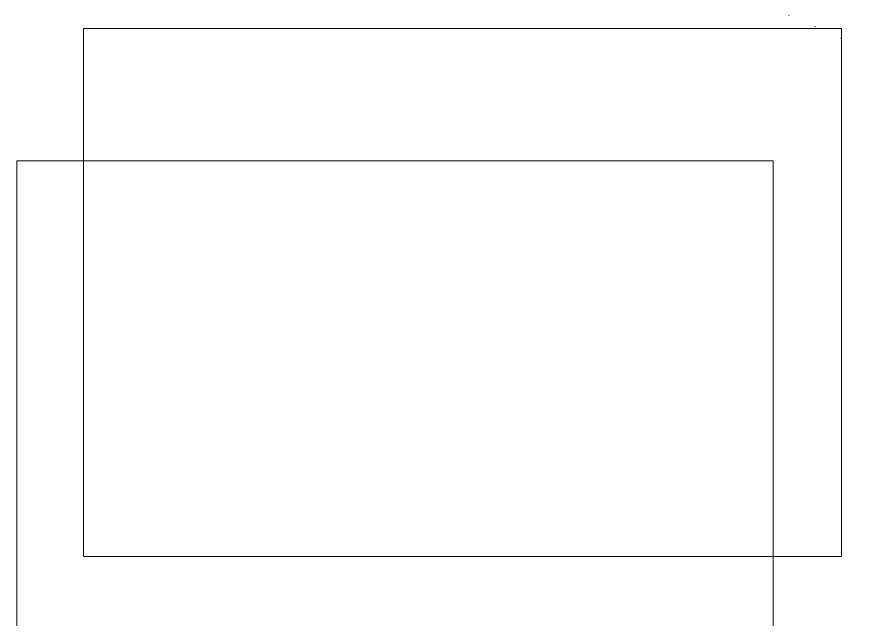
# Model space of a CAD drawing. Extents: x -2050 to 29725, y -1777 to 6820.
# Drawn here: x 20592.8 to 20687.6, y 2727 to 2795.2 of the extents above; entities that cross this region are included whole.
import ezdxf

# ---------------------------------------------------------------- set-up
doc = ezdxf.new("R2010")
doc.units = 0
doc.header["$LTSCALE"] = 25
doc.header["$MEASUREMENT"] = 0
doc.linetypes.add('DOT2', pattern=[0.125, 0, -0.125])
doc.layers.get('0').update_dxf_attribs({"color": 9, "lineweight": 9})
doc.layers.add('05', color=9, linetype='Continuous', lineweight=9)
doc.layers.add('20', color=9, linetype='DOT2', lineweight=9)

# ---------------------------------------------------------------- blocks, each defined once
blk = doc.blocks.new('p-ma-audi')
for p, q in [((-7.572, 155.191), (-7.572, 199.995)), ((-85.702, 155.191), (-7.572, 155.191))]:
    blk.add_line(p, q)
at = {"flags": 128}
blk.add_lwpolyline([(-7.572, 199.995), (-7.572, 214.964), (-93.45, 214.964), (-93.45, 155.191), (-85.702, 155.191)], dxfattribs=at)
for points in [[(-85.702, 199.995), (-85.702, -0.005), (-0.002, -0.005), (-0.002, 199.995), (-85.702, 199.995)], [(-85.702, 199.995), (-85.702, -0.005), (-0.002, -0.005), (-0.002, 199.995)]]:
    blk.add_lwpolyline(points, close=True, dxfattribs=at)
blk = doc.blocks.new('fsdfsfsfsfd')
at = {"layer": '20', "elevation": 0}
blk.add_lwpolyline([(52607.49, -74590.872), (52562.943, -74489.432)], dxfattribs=at)
blk = doc.blocks.new('ÇATI KATI PLANI')
at = {"xscale": -1, "rotation": 270}
blk.add_blockref('fsdfsfsfsfd', (95217.977, -49788.75), dxfattribs=at)

msp = doc.modelspace()

# ---------------------------------------------------------------- block references
msp.add_blockref('ÇATI KATI PLANI', (0, 0))
at = {"layer": '05', "color": 7, "xscale": -1}
msp.add_blockref('p-ma-audi', (20592.795, 2578.918), dxfattribs=at)

doc.saveas('drawing.dxf')
